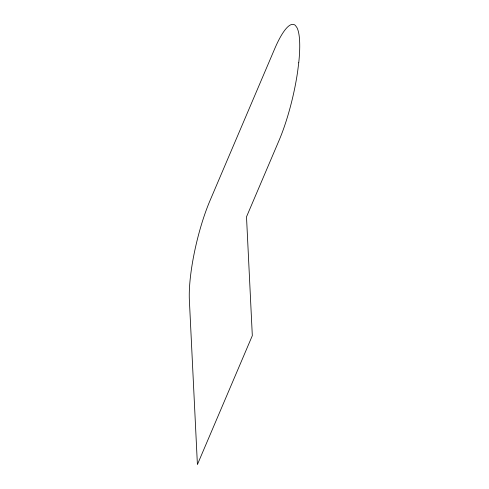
<?xml version="1.0" encoding="UTF-8"?>
<svg xmlns="http://www.w3.org/2000/svg" width="489" height="489" viewBox="0 0 489 489"><rect width="100%" height="100%" fill="white"/><g stroke="black" fill="none" stroke-linecap="round" stroke-linejoin="round"><path stroke-width="0.73" d="M298.748 62.757L297.685 71.223A72.403 16.1 -76.6 0 1 278.993 140.581L246.505 216.835L252.318 335.668L197.409 464.55L189.365 300.014A72.403 16.1 -76.6 0 1 210.007 200.606L274.525 49.175A72.403 16.1 -76.6 0 1 295.454 25.52L297.037 27.775A72.403 16.1 -76.6 0 1 298.748 62.757"/></g></svg>
